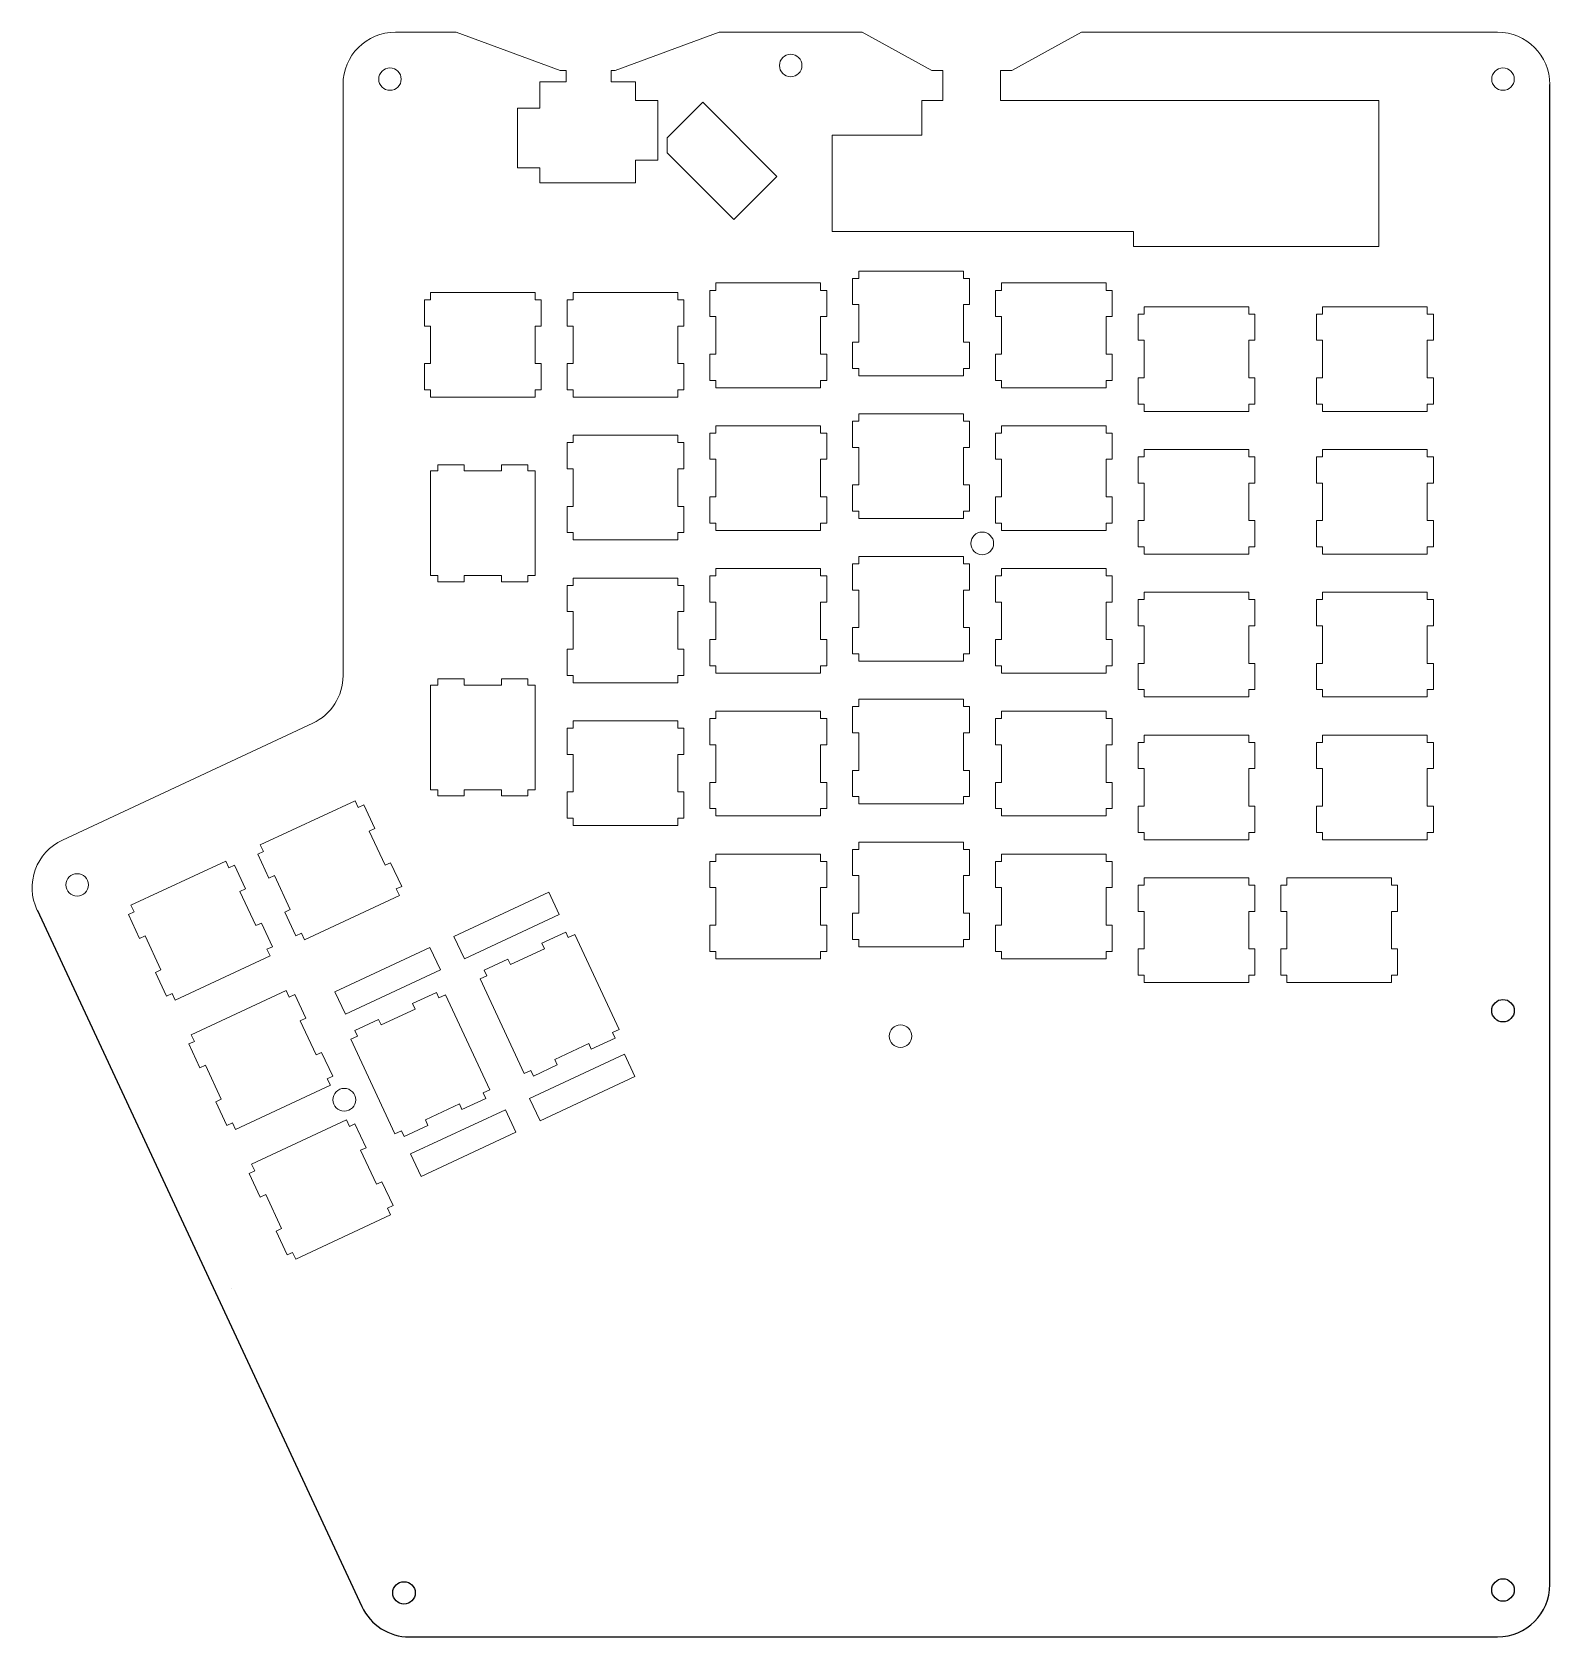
# Model space of a CAD drawing. Header units: inches. Extents: x 0 to 450, y 0 to 214.
# Drawn here: x 247.5 to 450.1, y 0 to 214.1 of the extents above; entities that cross this region are included whole.
import ezdxf

# ---------------------------------------------------------------- set-up
doc = ezdxf.new("R2010")
doc.units = ezdxf.units.IN
doc.header["$MEASUREMENT"] = 0

msp = doc.modelspace()

# ---------------------------------------------------------------- linework, layer by layer
at = {"color": 1, "linetype": 'Continuous', "lineweight": 5, "true_color": 0xff0000}
for p, q in [((304.15, 214.14), (296.04, 214.14)), ((304.15, 214.14), (318.03, 209.03)), ((325.37, 209.03), (339.25, 214.14)), ((358.33, 214.14), (339.25, 214.14)), ((358.33, 214.14), (367.63, 209.03)), ((378.31, 209.03), (387.61, 214.14)), ((443.12, 214.14), (387.61, 214.14)), ((318.03, 209.03), (318.81, 209.03)), ((318.81, 207.52), (318.81, 209.03)), ((324.81, 209.03), (324.81, 207.52)), ((324.81, 209.03), (325.37, 209.03)), ((367.61, 209.03), (369.11, 209.03)), ((369.11, 209.03), (369.11, 205.02)), ((376.81, 209.03), (376.81, 205.02)), ((376.81, 209.03), (378.31, 209.03)), ((289.04, 207.14), (289.04, 128.25)), ((315.31, 207.52), (315.31, 203.98)), ((318.81, 207.52), (315.31, 207.52)), ((328.09, 207.52), (324.81, 207.52)), ((328.09, 205.02), (328.09, 207.52)), ((315.31, 203.98), (312.32, 203.98)), ((312.32, 196.02), (312.32, 203.98)), ((328.09, 205.02), (331.08, 205.02)), ((331.08, 197.07), (331.08, 205.02)), ((337.06, 204.78), (332.31, 200.03)), ((337.06, 204.78), (346.96, 194.88)), ((369.11, 205.02), (366.31, 205.02)), ((366.31, 205.02), (366.31, 200.37)), ((427.31, 205.02), (376.81, 205.02)), ((427.31, 185.52), (427.31, 205.02)), ((332.31, 200.03), (332.31, 198.03)), ((354.31, 200.37), (366.31, 200.37)), ((354.31, 187.52), (354.31, 200.37)), ((328.09, 194.02), (328.09, 197.07)), ((328.09, 197.07), (331.08, 197.07)), ((332.31, 198.03), (341.22, 189.13)), ((315.31, 196.02), (312.32, 196.02)), ((315.31, 196.02), (315.31, 194.02)), ((346.96, 194.88), (341.22, 189.13)), ((315.31, 194.02), (328.09, 194.02)), ((394.53, 187.52), (354.31, 187.52)), ((394.53, 187.52), (394.53, 185.52)), ((394.53, 185.52), (427.31, 185.52)), ((357.87, 182.26), (371.84, 182.26)), ((357.87, 181.28), (357.87, 182.26)), ((371.84, 182.26), (371.84, 181.28)), ((338.82, 180.66), (352.79, 180.66)), ((338.82, 179.68), (338.82, 180.66)), ((352.79, 180.66), (352.79, 179.68)), ((357.06, 177.78), (357.06, 181.28)), ((357.06, 181.28), (357.87, 181.28)), ((371.84, 181.28), (372.65, 181.28)), ((372.65, 181.28), (372.65, 177.78)), ((376.92, 180.66), (390.89, 180.66)), ((376.92, 179.68), (376.92, 180.66)), ((390.89, 180.66), (390.89, 179.68)), ((299.91, 174.91), (299.91, 178.41)), ((299.91, 178.41), (300.72, 178.41)), ((300.72, 179.39), (314.69, 179.39)), ((300.72, 178.41), (300.72, 179.39)), ((314.69, 179.39), (314.69, 178.41)), ((314.69, 178.41), (315.5, 178.41)), ((315.5, 178.41), (315.5, 174.91)), ((318.96, 174.91), (318.96, 178.41)), ((318.96, 178.41), (319.77, 178.41)), ((319.77, 179.39), (333.74, 179.39)), ((319.77, 178.41), (319.77, 179.39)), ((333.74, 179.39), (333.74, 178.41)), ((333.74, 178.41), (334.55, 178.41)), ((334.55, 178.41), (334.55, 174.91)), ((338.01, 176.18), (338.01, 179.68)), ((338.01, 179.68), (338.82, 179.68)), ((352.79, 179.68), (353.6, 179.68)), ((353.6, 179.68), (353.6, 176.18)), ((357.87, 177.78), (357.06, 177.78)), ((357.87, 172.77), (357.87, 177.78)), ((372.65, 177.78), (371.84, 177.78)), ((371.84, 177.78), (371.84, 172.77)), ((376.11, 176.18), (376.11, 179.68)), ((376.11, 179.68), (376.92, 179.68)), ((390.89, 179.68), (391.7, 179.68)), ((391.7, 179.68), (391.7, 176.18)), ((338.82, 176.18), (338.01, 176.18)), ((338.82, 171.17), (338.82, 176.18)), ((353.6, 176.18), (352.79, 176.18)), ((352.79, 176.18), (352.79, 171.17)), ((376.92, 176.18), (376.11, 176.18)), ((376.92, 171.17), (376.92, 176.18)), ((391.7, 176.18), (390.89, 176.18)), ((390.89, 176.18), (390.89, 171.17)), ((395.16, 173.01), (395.16, 176.51)), ((395.16, 176.51), (395.97, 176.51)), ((395.97, 177.49), (409.94, 177.49)), ((395.97, 176.51), (395.97, 177.49)), ((409.94, 177.49), (409.94, 176.51)), ((409.94, 176.51), (410.75, 176.51)), ((410.75, 176.51), (410.75, 173.01)), ((418.97, 173.01), (418.97, 176.51)), ((418.97, 176.51), (419.78, 176.51)), ((419.78, 177.49), (433.75, 177.49)), ((419.78, 176.51), (419.78, 177.49)), ((433.75, 177.49), (433.75, 176.51)), ((433.75, 176.51), (434.57, 176.51)), ((434.57, 176.51), (434.57, 173.01)), ((300.72, 174.91), (299.91, 174.91)), ((300.72, 169.9), (300.72, 174.91)), ((315.5, 174.91), (314.69, 174.91)), ((314.69, 174.91), (314.69, 169.9)), ((319.77, 174.91), (318.96, 174.91)), ((319.77, 169.9), (319.77, 174.91)), ((334.55, 174.91), (333.74, 174.91)), ((333.74, 174.91), (333.74, 169.9)), ((357.06, 169.27), (357.06, 172.77)), ((357.06, 172.77), (357.87, 172.77)), ((371.84, 172.77), (372.65, 172.77)), ((372.65, 172.77), (372.65, 169.27)), ((395.97, 173.01), (395.16, 173.01)), ((395.97, 168), (395.97, 173.01)), ((410.75, 173.01), (409.94, 173.01)), ((409.94, 173.01), (409.94, 168)), ((419.78, 173.01), (418.97, 173.01)), ((419.78, 168), (419.78, 173.01)), ((434.57, 173.01), (433.75, 173.01)), ((433.75, 173.01), (433.75, 168)), ((299.91, 166.4), (299.91, 169.9)), ((299.91, 169.9), (300.72, 169.9)), ((314.69, 169.9), (315.5, 169.9)), ((315.5, 169.9), (315.5, 166.4)), ((318.96, 166.4), (318.96, 169.9)), ((318.96, 169.9), (319.77, 169.9)), ((333.74, 169.9), (334.55, 169.9)), ((334.55, 169.9), (334.55, 166.4)), ((338.01, 167.67), (338.01, 171.17)), ((338.01, 171.17), (338.82, 171.17)), ((352.79, 171.17), (353.6, 171.17)), ((353.6, 171.17), (353.6, 167.67)), ((357.87, 169.27), (357.06, 169.27)), ((357.87, 168.29), (357.87, 169.27)), ((372.65, 169.27), (371.84, 169.27)), ((371.84, 169.27), (371.84, 168.29)), ((376.11, 167.67), (376.11, 171.17)), ((376.11, 171.17), (376.92, 171.17)), ((390.89, 171.17), (391.7, 171.17)), ((391.7, 171.17), (391.7, 167.67)), ((338.82, 167.67), (338.01, 167.67)), ((338.82, 166.69), (338.82, 167.67)), ((353.6, 167.67), (352.79, 167.67)), ((352.79, 167.67), (352.79, 166.69)), ((371.84, 168.29), (357.87, 168.29)), ((376.92, 167.67), (376.11, 167.67)), ((376.92, 166.69), (376.92, 167.67)), ((391.7, 167.67), (390.89, 167.67)), ((390.89, 167.67), (390.89, 166.69)), ((395.16, 164.5), (395.16, 168)), ((395.16, 168), (395.97, 168)), ((409.94, 168), (410.75, 168)), ((410.75, 168), (410.75, 164.5)), ((418.97, 164.5), (418.97, 168)), ((418.97, 168), (419.78, 168)), ((433.75, 168), (434.57, 168)), ((434.57, 168), (434.57, 164.5)), ((300.72, 166.4), (299.91, 166.4)), ((300.72, 165.42), (300.72, 166.4)), ((314.69, 165.42), (300.72, 165.42)), ((315.5, 166.4), (314.69, 166.4)), ((314.69, 166.4), (314.69, 165.42)), ((319.77, 166.4), (318.96, 166.4)), ((319.77, 165.42), (319.77, 166.4)), ((333.74, 165.42), (319.77, 165.42)), ((334.55, 166.4), (333.74, 166.4)), ((333.74, 166.4), (333.74, 165.42)), ((352.79, 166.69), (338.82, 166.69)), ((390.89, 166.69), (376.92, 166.69)), ((357.87, 163.21), (371.84, 163.21)), ((357.87, 162.23), (357.87, 163.21)), ((371.84, 163.21), (371.84, 162.23)), ((395.97, 164.5), (395.16, 164.5)), ((395.97, 163.52), (395.97, 164.5)), ((409.94, 163.52), (395.97, 163.52)), ((410.75, 164.5), (409.94, 164.5)), ((409.94, 164.5), (409.94, 163.52)), ((419.78, 164.5), (418.97, 164.5)), ((419.78, 163.52), (419.78, 164.5)), ((433.75, 163.52), (419.78, 163.52)), ((434.57, 164.5), (433.75, 164.5)), ((433.75, 164.5), (433.75, 163.52)), ((338.01, 157.13), (338.01, 160.63)), ((338.01, 160.63), (338.82, 160.63)), ((338.82, 161.61), (352.79, 161.61)), ((338.82, 160.63), (338.82, 161.61)), ((352.79, 161.61), (352.79, 160.63)), ((352.79, 160.63), (353.6, 160.63)), ((353.6, 160.63), (353.6, 157.13)), ((357.06, 158.73), (357.06, 162.23)), ((357.06, 162.23), (357.87, 162.23)), ((371.84, 162.23), (372.65, 162.23)), ((372.65, 162.23), (372.65, 158.73)), ((376.11, 157.13), (376.11, 160.63)), ((376.11, 160.63), (376.92, 160.63)), ((376.92, 161.61), (390.89, 161.61)), ((376.92, 160.63), (376.92, 161.61)), ((390.89, 161.61), (390.89, 160.63)), ((390.89, 160.63), (391.7, 160.63)), ((391.7, 160.63), (391.7, 157.13)), ((318.96, 155.86), (318.96, 159.36)), ((318.96, 159.36), (319.77, 159.36)), ((319.77, 160.34), (333.74, 160.34)), ((319.77, 159.36), (319.77, 160.34)), ((333.74, 160.34), (333.74, 159.36)), ((333.74, 159.36), (334.55, 159.36)), ((334.55, 159.36), (334.55, 155.86)), ((357.87, 158.73), (357.06, 158.73)), ((357.87, 153.72), (357.87, 158.73)), ((372.65, 158.73), (371.84, 158.73)), ((371.84, 158.73), (371.84, 153.72)), ((301.7, 155.58), (301.7, 156.39)), ((301.7, 156.39), (305.2, 156.39)), ((305.2, 156.39), (305.2, 155.58)), ((310.21, 155.58), (310.21, 156.39)), ((310.21, 156.39), (313.71, 156.39)), ((313.71, 156.39), (313.71, 155.58)), ((338.82, 157.13), (338.01, 157.13)), ((338.82, 152.12), (338.82, 157.13)), ((353.6, 157.13), (352.79, 157.13)), ((352.79, 157.13), (352.79, 152.12)), ((376.92, 157.13), (376.11, 157.13)), ((376.92, 152.12), (376.92, 157.13)), ((391.7, 157.13), (390.89, 157.13)), ((390.89, 157.13), (390.89, 152.12)), ((395.16, 153.96), (395.16, 157.46)), ((395.16, 157.46), (395.97, 157.46)), ((395.97, 158.44), (409.94, 158.44)), ((395.97, 157.46), (395.97, 158.44)), ((409.94, 158.44), (409.94, 157.46)), ((409.94, 157.46), (410.75, 157.46)), ((410.75, 157.46), (410.75, 153.96)), ((418.97, 153.96), (418.97, 157.46)), ((418.97, 157.46), (419.78, 157.46)), ((419.78, 158.44), (433.75, 158.44)), ((419.78, 157.46), (419.78, 158.44)), ((433.75, 158.44), (433.75, 157.46)), ((433.75, 157.46), (434.57, 157.46)), ((434.57, 157.46), (434.57, 153.96)), ((300.72, 141.61), (300.72, 155.58)), ((300.72, 155.58), (301.7, 155.58)), ((305.2, 155.58), (310.21, 155.58)), ((313.71, 155.58), (314.69, 155.58)), ((314.69, 155.58), (314.69, 141.61)), ((319.77, 155.86), (318.96, 155.86)), ((319.77, 150.85), (319.77, 155.86)), ((334.55, 155.86), (333.74, 155.86)), ((333.74, 155.86), (333.74, 150.85)), ((338.01, 148.62), (338.01, 152.12)), ((338.01, 152.12), (338.82, 152.12)), ((352.79, 152.12), (353.6, 152.12)), ((353.6, 152.12), (353.6, 148.62)), ((357.06, 150.22), (357.06, 153.72)), ((357.06, 153.72), (357.87, 153.72)), ((371.84, 153.72), (372.65, 153.72)), ((372.65, 153.72), (372.65, 150.22)), ((376.11, 148.62), (376.11, 152.12)), ((376.11, 152.12), (376.92, 152.12)), ((390.89, 152.12), (391.7, 152.12)), ((391.7, 152.12), (391.7, 148.62)), ((395.97, 153.96), (395.16, 153.96)), ((395.97, 148.95), (395.97, 153.96)), ((410.75, 153.96), (409.94, 153.96)), ((409.94, 153.96), (409.94, 148.95)), ((419.78, 153.96), (418.97, 153.96)), ((419.78, 148.95), (419.78, 153.96)), ((434.57, 153.96), (433.75, 153.96)), ((433.75, 153.96), (433.75, 148.95)), ((318.96, 147.35), (318.96, 150.85)), ((318.96, 150.85), (319.77, 150.85)), ((333.74, 150.85), (334.55, 150.85)), ((334.55, 150.85), (334.55, 147.35)), ((357.87, 150.22), (357.06, 150.22)), ((357.87, 149.24), (357.87, 150.22)), ((372.65, 150.22), (371.84, 150.22)), ((371.84, 150.22), (371.84, 149.24)), ((338.82, 148.62), (338.01, 148.62)), ((338.82, 147.64), (338.82, 148.62)), ((353.6, 148.62), (352.79, 148.62)), ((352.79, 148.62), (352.79, 147.64)), ((371.84, 149.24), (357.87, 149.24)), ((376.92, 148.62), (376.11, 148.62)), ((376.92, 147.64), (376.92, 148.62)), ((391.7, 148.62), (390.89, 148.62)), ((390.89, 148.62), (390.89, 147.64)), ((395.16, 145.45), (395.16, 148.95)), ((395.16, 148.95), (395.97, 148.95)), ((409.94, 148.95), (410.75, 148.95)), ((410.75, 148.95), (410.75, 145.45)), ((418.97, 145.45), (418.97, 148.95)), ((418.97, 148.95), (419.78, 148.95)), ((433.75, 148.95), (434.57, 148.95)), ((434.57, 148.95), (434.57, 145.45)), ((319.77, 147.35), (318.96, 147.35)), ((319.77, 146.37), (319.77, 147.35)), ((333.74, 146.37), (319.77, 146.37)), ((334.55, 147.35), (333.74, 147.35)), ((333.74, 147.35), (333.74, 146.37)), ((352.79, 147.64), (338.82, 147.64)), ((390.89, 147.64), (376.92, 147.64)), ((357.87, 144.16), (371.84, 144.16)), ((357.87, 143.18), (357.87, 144.16)), ((371.84, 144.16), (371.84, 143.18)), ((395.97, 145.45), (395.16, 145.45)), ((395.97, 144.47), (395.97, 145.45)), ((409.94, 144.47), (395.97, 144.47)), ((410.75, 145.45), (409.94, 145.45)), ((409.94, 145.45), (409.94, 144.47)), ((419.78, 145.45), (418.97, 145.45)), ((419.78, 144.47), (419.78, 145.45)), ((433.75, 144.47), (419.78, 144.47)), ((434.57, 145.45), (433.75, 145.45)), ((433.75, 145.45), (433.75, 144.47)), ((301.7, 141.61), (300.72, 141.61)), ((301.7, 140.8), (301.7, 141.61)), ((310.21, 141.61), (305.2, 141.61)), ((305.2, 141.61), (305.2, 140.8)), ((310.21, 140.8), (310.21, 141.61)), ((314.69, 141.61), (313.71, 141.61)), ((313.71, 141.61), (313.71, 140.8)), ((338.01, 138.08), (338.01, 141.58)), ((338.01, 141.58), (338.82, 141.58)), ((338.82, 142.56), (352.79, 142.56)), ((338.82, 141.58), (338.82, 142.56)), ((352.79, 142.56), (352.79, 141.58)), ((352.79, 141.58), (353.6, 141.58)), ((353.6, 141.58), (353.6, 138.08)), ((357.06, 139.68), (357.06, 143.18)), ((357.06, 143.18), (357.87, 143.18)), ((371.84, 143.18), (372.65, 143.18)), ((372.65, 143.18), (372.65, 139.68)), ((376.11, 138.08), (376.11, 141.58)), ((376.11, 141.58), (376.92, 141.58)), ((376.92, 142.56), (390.89, 142.56)), ((376.92, 141.58), (376.92, 142.56)), ((390.89, 142.56), (390.89, 141.58)), ((390.89, 141.58), (391.7, 141.58)), ((391.7, 141.58), (391.7, 138.08)), ((305.2, 140.8), (301.7, 140.8)), ((313.71, 140.8), (310.21, 140.8)), ((318.96, 136.81), (318.96, 140.31)), ((318.96, 140.31), (319.77, 140.31)), ((319.77, 141.29), (333.74, 141.29)), ((319.77, 140.31), (319.77, 141.29)), ((333.74, 141.29), (333.74, 140.31)), ((333.74, 140.31), (334.55, 140.31)), ((334.55, 140.31), (334.55, 136.81)), ((357.87, 139.68), (357.06, 139.68)), ((357.87, 134.67), (357.87, 139.68)), ((372.65, 139.68), (371.84, 139.68)), ((371.84, 139.68), (371.84, 134.67)), ((395.97, 139.39), (409.94, 139.39)), ((395.97, 138.41), (395.97, 139.39)), ((409.94, 139.39), (409.94, 138.41)), ((419.78, 139.39), (433.75, 139.39)), ((419.78, 138.41), (419.78, 139.39)), ((433.75, 139.39), (433.75, 138.41)), ((338.82, 138.08), (338.01, 138.08)), ((338.82, 133.07), (338.82, 138.08)), ((353.6, 138.08), (352.79, 138.08)), ((352.79, 138.08), (352.79, 133.07)), ((376.92, 138.08), (376.11, 138.08)), ((376.92, 133.07), (376.92, 138.08)), ((391.7, 138.08), (390.89, 138.08)), ((390.89, 138.08), (390.89, 133.07)), ((395.16, 134.91), (395.16, 138.41)), ((395.16, 138.41), (395.97, 138.41)), ((409.94, 138.41), (410.75, 138.41)), ((410.75, 138.41), (410.75, 134.91)), ((418.97, 134.91), (418.97, 138.41)), ((418.97, 138.41), (419.78, 138.41)), ((433.75, 138.41), (434.57, 138.41)), ((434.57, 138.41), (434.57, 134.91)), ((319.77, 136.81), (318.96, 136.81)), ((319.77, 131.8), (319.77, 136.81)), ((334.55, 136.81), (333.74, 136.81)), ((333.74, 136.81), (333.74, 131.8)), ((395.97, 134.91), (395.16, 134.91)), ((395.97, 129.9), (395.97, 134.91)), ((410.75, 134.91), (409.94, 134.91)), ((409.94, 134.91), (409.94, 129.9)), ((419.78, 134.91), (418.97, 134.91)), ((419.78, 129.9), (419.78, 134.91)), ((434.57, 134.91), (433.75, 134.91)), ((433.75, 134.91), (433.75, 129.9)), ((338.01, 129.57), (338.01, 133.07)), ((338.01, 133.07), (338.82, 133.07)), ((352.79, 133.07), (353.6, 133.07)), ((353.6, 133.07), (353.6, 129.57)), ((357.06, 131.17), (357.06, 134.67)), ((357.06, 134.67), (357.87, 134.67)), ((371.84, 134.67), (372.65, 134.67)), ((372.65, 134.67), (372.65, 131.17)), ((376.11, 129.57), (376.11, 133.07)), ((376.11, 133.07), (376.92, 133.07)), ((390.89, 133.07), (391.7, 133.07)), ((391.7, 133.07), (391.7, 129.57)), ((318.96, 128.3), (318.96, 131.8)), ((318.96, 131.8), (319.77, 131.8)), ((333.74, 131.8), (334.55, 131.8)), ((334.55, 131.8), (334.55, 128.3)), ((357.87, 131.17), (357.06, 131.17)), ((357.87, 130.19), (357.87, 131.17)), ((372.65, 131.17), (371.84, 131.17)), ((371.84, 131.17), (371.84, 130.19)), ((338.82, 129.57), (338.01, 129.57)), ((338.82, 128.59), (338.82, 129.57)), ((352.79, 128.59), (338.82, 128.59)), ((353.6, 129.57), (352.79, 129.57)), ((352.79, 129.57), (352.79, 128.59)), ((371.84, 130.19), (357.87, 130.19)), ((376.92, 129.57), (376.11, 129.57)), ((376.92, 128.59), (376.92, 129.57)), ((390.89, 128.59), (376.92, 128.59)), ((391.7, 129.57), (390.89, 129.57)), ((390.89, 129.57), (390.89, 128.59)), ((395.16, 126.4), (395.16, 129.9)), ((395.16, 129.9), (395.97, 129.9)), ((409.94, 129.9), (410.75, 129.9)), ((410.75, 129.9), (410.75, 126.4)), ((418.97, 126.4), (418.97, 129.9)), ((418.97, 129.9), (419.78, 129.9)), ((433.75, 129.9), (434.57, 129.9)), ((434.57, 129.9), (434.57, 126.4)), ((300.72, 113.04), (300.72, 127.01)), ((300.72, 127.01), (301.7, 127.01)), ((301.7, 127.01), (301.7, 127.82)), ((301.7, 127.82), (305.2, 127.82)), ((305.2, 127.82), (305.2, 127.01)), ((305.2, 127.01), (310.21, 127.01)), ((310.21, 127.01), (310.21, 127.82)), ((310.21, 127.82), (313.71, 127.82)), ((313.71, 127.82), (313.71, 127.01)), ((313.71, 127.01), (314.69, 127.01)), ((314.69, 127.01), (314.69, 113.04)), ((319.77, 128.3), (318.96, 128.3)), ((319.77, 127.32), (319.77, 128.3)), ((333.74, 127.32), (319.77, 127.32)), ((334.55, 128.3), (333.74, 128.3)), ((333.74, 128.3), (333.74, 127.32)), ((395.97, 126.4), (395.16, 126.4)), ((395.97, 125.42), (395.97, 126.4)), ((410.75, 126.4), (409.94, 126.4)), ((409.94, 126.4), (409.94, 125.42)), ((419.78, 126.4), (418.97, 126.4)), ((419.78, 125.42), (419.78, 126.4)), ((434.57, 126.4), (433.75, 126.4)), ((433.75, 126.4), (433.75, 125.42)), ((357.87, 125.11), (371.84, 125.11)), ((357.87, 124.13), (357.87, 125.11)), ((371.84, 125.11), (371.84, 124.13)), ((409.94, 125.42), (395.97, 125.42)), ((433.75, 125.42), (419.78, 125.42)), ((319.77, 122.24), (333.74, 122.24)), ((319.77, 121.26), (319.77, 122.24)), ((333.74, 122.24), (333.74, 121.26)), ((338.01, 119.03), (338.01, 122.53)), ((338.01, 122.53), (338.82, 122.53)), ((338.82, 123.51), (352.79, 123.51)), ((338.82, 122.53), (338.82, 123.51)), ((352.79, 123.51), (352.79, 122.53)), ((352.79, 122.53), (353.6, 122.53)), ((353.6, 122.53), (353.6, 119.03)), ((357.06, 120.63), (357.06, 124.13)), ((357.06, 124.13), (357.87, 124.13)), ((371.84, 124.13), (372.65, 124.13)), ((372.65, 124.13), (372.65, 120.63)), ((376.11, 119.03), (376.11, 122.53)), ((376.11, 122.53), (376.92, 122.53)), ((376.92, 123.51), (390.89, 123.51)), ((376.92, 122.53), (376.92, 123.51)), ((390.89, 123.51), (390.89, 122.53)), ((390.89, 122.53), (391.7, 122.53)), ((391.7, 122.53), (391.7, 119.03)), ((284.99, 121.91), (251.58, 106.33)), ((318.96, 117.76), (318.96, 121.26)), ((318.96, 121.26), (319.77, 121.26)), ((333.74, 121.26), (334.55, 121.26)), ((334.55, 121.26), (334.55, 117.76)), ((357.87, 120.63), (357.06, 120.63)), ((357.87, 115.62), (357.87, 120.63)), ((372.65, 120.63), (371.84, 120.63)), ((371.84, 120.63), (371.84, 115.62)), ((395.97, 120.34), (409.94, 120.34)), ((395.97, 119.36), (395.97, 120.34)), ((409.94, 120.34), (409.94, 119.36)), ((419.78, 120.34), (433.75, 120.34)), ((419.78, 119.36), (419.78, 120.34)), ((433.75, 120.34), (433.75, 119.36)), ((338.82, 119.03), (338.01, 119.03)), ((338.82, 114.02), (338.82, 119.03)), ((353.6, 119.03), (352.79, 119.03)), ((352.79, 119.03), (352.79, 114.02)), ((376.92, 119.03), (376.11, 119.03)), ((376.92, 114.02), (376.92, 119.03)), ((391.7, 119.03), (390.89, 119.03)), ((390.89, 119.03), (390.89, 114.02)), ((395.16, 115.86), (395.16, 119.36)), ((395.16, 119.36), (395.97, 119.36)), ((409.94, 119.36), (410.75, 119.36)), ((410.75, 119.36), (410.75, 115.86)), ((418.97, 115.86), (418.97, 119.36)), ((418.97, 119.36), (419.78, 119.36)), ((433.75, 119.36), (434.57, 119.36)), ((434.57, 119.36), (434.57, 115.86)), ((319.77, 117.76), (318.96, 117.76)), ((319.77, 112.75), (319.77, 117.76)), ((334.55, 117.76), (333.74, 117.76)), ((333.74, 117.76), (333.74, 112.75)), ((395.97, 115.86), (395.16, 115.86)), ((395.97, 110.85), (395.97, 115.86)), ((410.75, 115.86), (409.94, 115.86)), ((409.94, 115.86), (409.94, 110.85)), ((419.78, 115.86), (418.97, 115.86)), ((419.78, 110.85), (419.78, 115.86)), ((434.57, 115.86), (433.75, 115.86)), ((433.75, 115.86), (433.75, 110.85)), ((338.01, 110.52), (338.01, 114.02)), ((338.01, 114.02), (338.82, 114.02)), ((352.79, 114.02), (353.6, 114.02)), ((353.6, 114.02), (353.6, 110.52)), ((357.06, 112.12), (357.06, 115.62)), ((357.06, 115.62), (357.87, 115.62)), ((371.84, 115.62), (372.65, 115.62)), ((372.65, 115.62), (372.65, 112.12)), ((376.11, 110.52), (376.11, 114.02)), ((376.11, 114.02), (376.92, 114.02)), ((390.89, 114.02), (391.7, 114.02)), ((391.7, 114.02), (391.7, 110.52)), ((277.99, 105.67), (290.66, 111.57)), ((290.66, 111.57), (291.07, 110.68)), ((301.7, 113.04), (300.72, 113.04)), ((301.7, 112.22), (301.7, 113.04)), ((305.2, 112.22), (301.7, 112.22)), ((310.21, 113.04), (305.2, 113.04)), ((305.2, 113.04), (305.2, 112.22)), ((310.21, 112.22), (310.21, 113.04)), ((313.71, 112.22), (310.21, 112.22)), ((314.69, 113.04), (313.71, 113.04)), ((313.71, 113.04), (313.71, 112.22)), ((318.96, 109.25), (318.96, 112.75)), ((318.96, 112.75), (319.77, 112.75)), ((333.74, 112.75), (334.55, 112.75)), ((334.55, 112.75), (334.55, 109.25)), ((357.87, 112.12), (357.06, 112.12)), ((357.87, 111.14), (357.87, 112.12)), ((372.65, 112.12), (371.84, 112.12)), ((371.84, 112.12), (371.84, 111.14)), ((291.07, 110.68), (291.81, 111.02)), ((291.81, 111.02), (293.29, 107.85)), ((319.77, 109.25), (318.96, 109.25)), ((319.77, 108.27), (319.77, 109.25)), ((334.55, 109.25), (333.74, 109.25)), ((333.74, 109.25), (333.74, 108.27)), ((338.82, 110.52), (338.01, 110.52)), ((338.82, 109.54), (338.82, 110.52)), ((352.79, 109.54), (338.82, 109.54)), ((353.6, 110.52), (352.79, 110.52)), ((352.79, 110.52), (352.79, 109.54)), ((371.84, 111.14), (357.87, 111.14)), ((376.92, 110.52), (376.11, 110.52)), ((376.92, 109.54), (376.92, 110.52)), ((390.89, 109.54), (376.92, 109.54)), ((391.7, 110.52), (390.89, 110.52)), ((390.89, 110.52), (390.89, 109.54)), ((395.16, 107.35), (395.16, 110.85)), ((395.16, 110.85), (395.97, 110.85)), ((409.94, 110.85), (410.75, 110.85)), ((410.75, 110.85), (410.75, 107.35)), ((418.97, 107.35), (418.97, 110.85)), ((418.97, 110.85), (419.78, 110.85)), ((433.75, 110.85), (434.57, 110.85)), ((434.57, 110.85), (434.57, 107.35)), ((293.29, 107.85), (292.55, 107.51)), ((292.55, 107.51), (294.67, 102.97)), ((333.74, 108.27), (319.77, 108.27)), ((395.97, 107.35), (395.16, 107.35)), ((395.97, 106.37), (395.97, 107.35)), ((410.75, 107.35), (409.94, 107.35)), ((409.94, 107.35), (409.94, 106.37)), ((419.78, 107.35), (418.97, 107.35)), ((419.78, 106.37), (419.78, 107.35)), ((434.57, 107.35), (433.75, 107.35)), ((433.75, 107.35), (433.75, 106.37)), ((278.41, 104.78), (277.99, 105.67)), ((357.06, 101.58), (357.06, 105.08)), ((357.06, 105.08), (357.87, 105.08)), ((357.87, 106.06), (371.84, 106.06)), ((357.87, 105.08), (357.87, 106.06)), ((371.84, 106.06), (371.84, 105.08)), ((371.84, 105.08), (372.65, 105.08)), ((372.65, 105.08), (372.65, 101.58)), ((409.94, 106.37), (395.97, 106.37)), ((433.75, 106.37), (419.78, 106.37)), ((260.73, 97.62), (273.39, 103.52)), ((273.39, 103.52), (273.81, 102.63)), ((273.81, 102.63), (274.54, 102.98)), ((274.54, 102.98), (276.02, 99.8)), ((277.67, 104.43), (278.41, 104.78)), ((279.15, 101.26), (277.67, 104.43)), ((294.67, 102.97), (295.4, 103.31)), ((295.4, 103.31), (296.88, 100.14)), ((338.01, 99.98), (338.01, 103.48)), ((338.01, 103.48), (338.82, 103.48)), ((338.82, 104.46), (352.79, 104.46)), ((338.82, 103.48), (338.82, 104.46)), ((352.79, 104.46), (352.79, 103.48)), ((352.79, 103.48), (353.6, 103.48)), ((353.6, 103.48), (353.6, 99.98)), ((376.11, 99.98), (376.11, 103.48)), ((376.11, 103.48), (376.92, 103.48)), ((376.92, 104.46), (390.89, 104.46)), ((376.92, 103.48), (376.92, 104.46)), ((390.89, 104.46), (390.89, 103.48)), ((390.89, 103.48), (391.7, 103.48)), ((391.7, 103.48), (391.7, 99.98)), ((279.89, 101.6), (279.15, 101.26)), ((282, 97.07), (279.89, 101.6)), ((357.87, 101.58), (357.06, 101.58)), ((357.87, 96.57), (357.87, 101.58)), ((372.65, 101.58), (371.84, 101.58)), ((371.84, 101.58), (371.84, 96.57)), ((395.97, 101.29), (409.94, 101.29)), ((395.97, 100.31), (395.97, 101.29)), ((409.94, 101.29), (409.94, 100.31)), ((415.02, 101.29), (428.99, 101.29)), ((415.02, 100.31), (415.02, 101.29)), ((428.99, 101.29), (428.99, 100.31)), ((276.02, 99.8), (275.29, 99.46)), ((275.29, 99.46), (277.4, 94.92)), ((296.56, 98.91), (283.9, 93)), ((296.88, 100.14), (296.15, 99.8)), ((296.15, 99.8), (296.56, 98.91)), ((303.85, 93.48), (316.51, 99.39)), ((316.51, 99.39), (317.91, 96.39)), ((338.82, 99.98), (338.01, 99.98)), ((338.82, 94.97), (338.82, 99.98)), ((353.6, 99.98), (352.79, 99.98)), ((352.79, 99.98), (352.79, 94.97)), ((376.92, 99.98), (376.11, 99.98)), ((376.92, 94.97), (376.92, 99.98)), ((391.7, 99.98), (390.89, 99.98)), ((390.89, 99.98), (390.89, 94.97)), ((395.16, 96.81), (395.16, 100.31)), ((395.16, 100.31), (395.97, 100.31)), ((409.94, 100.31), (410.75, 100.31)), ((410.75, 100.31), (410.75, 96.81)), ((414.21, 96.81), (414.21, 100.31)), ((414.21, 100.31), (415.02, 100.31)), ((428.99, 100.31), (429.8, 100.31)), ((429.8, 100.31), (429.8, 96.81)), ((260.41, 96.38), (261.15, 96.73)), ((261.89, 93.21), (260.41, 96.38)), ((261.15, 96.73), (260.73, 97.62)), ((281.27, 96.72), (282, 97.07)), ((282.75, 93.55), (281.27, 96.72)), ((317.91, 96.39), (305.25, 90.49)), ((357.06, 93.07), (357.06, 96.57)), ((357.06, 96.57), (357.87, 96.57)), ((371.84, 96.57), (372.65, 96.57)), ((372.65, 96.57), (372.65, 93.07)), ((395.97, 96.81), (395.16, 96.81)), ((395.97, 91.8), (395.97, 96.81)), ((410.75, 96.81), (409.94, 96.81)), ((409.94, 96.81), (409.94, 91.8)), ((415.02, 96.81), (414.21, 96.81)), ((415.02, 91.8), (415.02, 96.81)), ((429.8, 96.81), (428.99, 96.81)), ((428.99, 96.81), (428.99, 91.8)), ((277.4, 94.92), (278.14, 95.26)), ((278.14, 95.26), (279.62, 92.09)), ((338.01, 91.47), (338.01, 94.97)), ((338.01, 94.97), (338.82, 94.97)), ((352.79, 94.97), (353.6, 94.97)), ((353.6, 94.97), (353.6, 91.47)), ((376.11, 91.47), (376.11, 94.97)), ((376.11, 94.97), (376.92, 94.97)), ((390.89, 94.97), (391.7, 94.97)), ((391.7, 94.97), (391.7, 91.47)), ((262.62, 93.55), (261.89, 93.21)), ((264.74, 89.02), (262.62, 93.55)), ((279.62, 92.09), (278.88, 91.75)), ((283.49, 93.89), (282.75, 93.55)), ((283.9, 93), (283.49, 93.89)), ((305.25, 90.49), (303.85, 93.48)), ((315.59, 92.57), (318.76, 94.04)), ((315.93, 91.83), (315.59, 92.57)), ((318.76, 94.04), (319.11, 93.31)), ((319.11, 93.31), (320, 93.72)), ((320, 93.72), (325.9, 81.06)), ((357.87, 93.07), (357.06, 93.07)), ((357.87, 92.09), (357.87, 93.07)), ((371.84, 92.09), (357.87, 92.09)), ((372.65, 93.07), (371.84, 93.07)), ((371.84, 93.07), (371.84, 92.09)), ((279.3, 90.86), (266.64, 84.95)), ((278.88, 91.75), (279.3, 90.86)), ((287.97, 86.07), (300.63, 91.98)), ((300.63, 91.98), (302.03, 88.99)), ((307.88, 88.97), (311.05, 90.45)), ((311.05, 90.45), (311.4, 89.71)), ((311.4, 89.71), (315.93, 91.83)), ((338.82, 91.47), (338.01, 91.47)), ((338.82, 90.49), (338.82, 91.47)), ((352.79, 90.49), (338.82, 90.49)), ((353.6, 91.47), (352.79, 91.47)), ((352.79, 91.47), (352.79, 90.49)), ((376.92, 91.47), (376.11, 91.47)), ((376.92, 90.49), (376.92, 91.47)), ((390.89, 90.49), (376.92, 90.49)), ((391.7, 91.47), (390.89, 91.47)), ((390.89, 91.47), (390.89, 90.49)), ((395.16, 88.3), (395.16, 91.8)), ((395.16, 91.8), (395.97, 91.8)), ((409.94, 91.8), (410.75, 91.8)), ((410.75, 91.8), (410.75, 88.3)), ((414.21, 88.3), (414.21, 91.8)), ((414.21, 91.8), (415.02, 91.8)), ((428.99, 91.8), (429.8, 91.8)), ((429.8, 91.8), (429.8, 88.3)), ((264, 88.67), (264.74, 89.02)), ((265.48, 85.5), (264, 88.67)), ((302.03, 88.99), (289.37, 83.08)), ((307.33, 87.82), (308.22, 88.23)), ((313.24, 75.16), (307.33, 87.82)), ((308.22, 88.23), (307.88, 88.97)), ((395.97, 88.3), (395.16, 88.3)), ((395.97, 87.32), (395.97, 88.3)), ((410.75, 88.3), (409.94, 88.3)), ((409.94, 88.3), (409.94, 87.32)), ((415.02, 88.3), (414.21, 88.3)), ((415.02, 87.32), (415.02, 88.3)), ((429.8, 88.3), (428.99, 88.3)), ((428.99, 88.3), (428.99, 87.32)), ((266.22, 85.84), (265.48, 85.5)), ((266.64, 84.95), (266.22, 85.84)), ((268.78, 80.35), (281.44, 86.26)), ((281.44, 86.26), (281.86, 85.37)), ((281.86, 85.37), (282.59, 85.71)), ((282.59, 85.71), (284.07, 82.54)), ((289.37, 83.08), (287.97, 86.07)), ((298.33, 84.51), (301.5, 85.99)), ((301.5, 85.99), (301.84, 85.26)), ((301.84, 85.26), (302.73, 85.67)), ((302.73, 85.67), (308.64, 73.01)), ((409.94, 87.32), (395.97, 87.32)), ((428.99, 87.32), (415.02, 87.32)), ((294.13, 81.66), (298.67, 83.78)), ((298.67, 83.78), (298.33, 84.51)), ((284.07, 82.54), (283.34, 82.2)), ((283.34, 82.2), (285.45, 77.66)), ((290.62, 80.92), (293.79, 82.4)), ((293.79, 82.4), (294.13, 81.66)), ((268.46, 79.12), (269.2, 79.46)), ((269.2, 79.46), (268.78, 80.35)), ((290.07, 79.77), (290.96, 80.18)), ((295.97, 67.11), (290.07, 79.77)), ((290.96, 80.18), (290.62, 80.92)), ((325.36, 79.91), (322.18, 78.43)), ((325.9, 81.06), (325.01, 80.65)), ((325.01, 80.65), (325.36, 79.91)), ((269.94, 75.95), (268.46, 79.12)), ((285.45, 77.66), (286.19, 78)), ((286.19, 78), (287.67, 74.83)), ((313.94, 71.84), (326.6, 77.75)), ((321.84, 79.17), (317.3, 77.05)), ((322.18, 78.43), (321.84, 79.17)), ((326.6, 77.75), (328, 74.76)), ((270.67, 76.29), (269.94, 75.95)), ((272.79, 71.75), (270.67, 76.29)), ((314.13, 75.57), (313.24, 75.16)), ((314.47, 74.84), (314.13, 75.57)), ((317.64, 76.32), (314.47, 74.84)), ((317.3, 77.05), (317.64, 76.32)), ((287.35, 73.6), (274.68, 67.69)), ((287.67, 74.83), (286.93, 74.48)), ((286.93, 74.48), (287.35, 73.6)), ((308.64, 73.01), (307.75, 72.6)), ((328, 74.76), (315.34, 68.85)), ((272.05, 71.41), (272.79, 71.75)), ((273.53, 68.24), (272.05, 71.41)), ((304.58, 71.12), (300.04, 69)), ((304.92, 70.38), (304.58, 71.12)), ((308.09, 71.86), (304.92, 70.38)), ((307.75, 72.6), (308.09, 71.86)), ((315.34, 68.85), (313.94, 71.84)), ((274.27, 68.58), (273.53, 68.24)), ((274.68, 67.69), (274.27, 68.58)), ((276.83, 63.08), (289.49, 68.99)), ((289.49, 68.99), (289.91, 68.1)), ((298.06, 64.44), (310.72, 70.34)), ((300.04, 69), (300.38, 68.26)), ((310.72, 70.34), (312.12, 67.35)), ((289.91, 68.1), (290.64, 68.44)), ((290.64, 68.44), (292.12, 65.27)), ((296.86, 67.52), (295.97, 67.11)), ((297.21, 66.79), (296.86, 67.52)), ((300.38, 68.26), (297.21, 66.79)), ((312.12, 67.35), (299.46, 61.44)), ((292.12, 65.27), (291.39, 64.93)), ((291.39, 64.93), (293.5, 60.39)), ((299.46, 61.44), (298.06, 64.44)), ((276.51, 61.85), (277.25, 62.2)), ((277.25, 62.2), (276.83, 63.08)), ((277.99, 58.68), (276.51, 61.85)), ((293.5, 60.39), (294.24, 60.73)), ((294.24, 60.73), (295.72, 57.56)), ((278.73, 59.02), (277.99, 58.68)), ((280.84, 54.48), (278.73, 59.02)), ((295.4, 56.33), (282.74, 50.42)), ((295.72, 57.56), (294.98, 57.22)), ((294.98, 57.22), (295.4, 56.33)), ((280.11, 54.14), (280.84, 54.48)), ((281.59, 50.97), (280.11, 54.14)), ((282.32, 51.31), (281.59, 50.97)), ((282.74, 50.42), (282.32, 51.31))]:
    msp.add_line(p, q, dxfattribs=at)
at = {"color": 1, "true_color": 0xff0000}
for p, q in [((450.12, 7), (450.12, 207.14)), ((248.2, 97.02), (291.56, 4.04)), ((274.12, 46.44), (274.12, 46.44)), ((297.9, 0), (443.12, 0))]:
    msp.add_line(p, q, dxfattribs=at)
at = {"color": 1, "linetype": 'Continuous', "lineweight": 5, "true_color": 0xff0000}
for centre, radius in [((348.79, 209.69), 1.5), ((295.31, 207.87), 1.5), ((443.86, 207.87), 1.5), ((374.35, 145.91), 1.52), ((253.56, 100.34), 1.5), ((363.45, 80.15), 1.5), ((289.21, 71.67), 1.52)]:
    msp.add_circle(centre, radius, dxfattribs=at)
at = {"color": 1, "true_color": 0xff0000}
for centre in [(443.86, 83.56), (297.18, 5.87), (443.86, 6.26)]:
    msp.add_circle(centre, 1.5, dxfattribs=at)
at = {"color": 1, "linetype": 'Continuous', "lineweight": 5, "true_color": 0xff0000}
for centre, start, end in [((296.04, 207.14), 90, 180), ((443.12, 207.14), 0, 90), ((282.04, 128.25), 294.9981, 0), ((254.54, 99.98), 114.9981, 204.9998)]:
    msp.add_arc(centre, 7, start, end, dxfattribs=at)
at = {"color": 1, "true_color": 0xff0000}
for centre, start, end in [((443.12, 7), 270, 0), ((297.9, 7), 204.9998, 270)]:
    msp.add_arc(centre, 7, start, end, dxfattribs=at)

doc.saveas('drawing.dxf')
